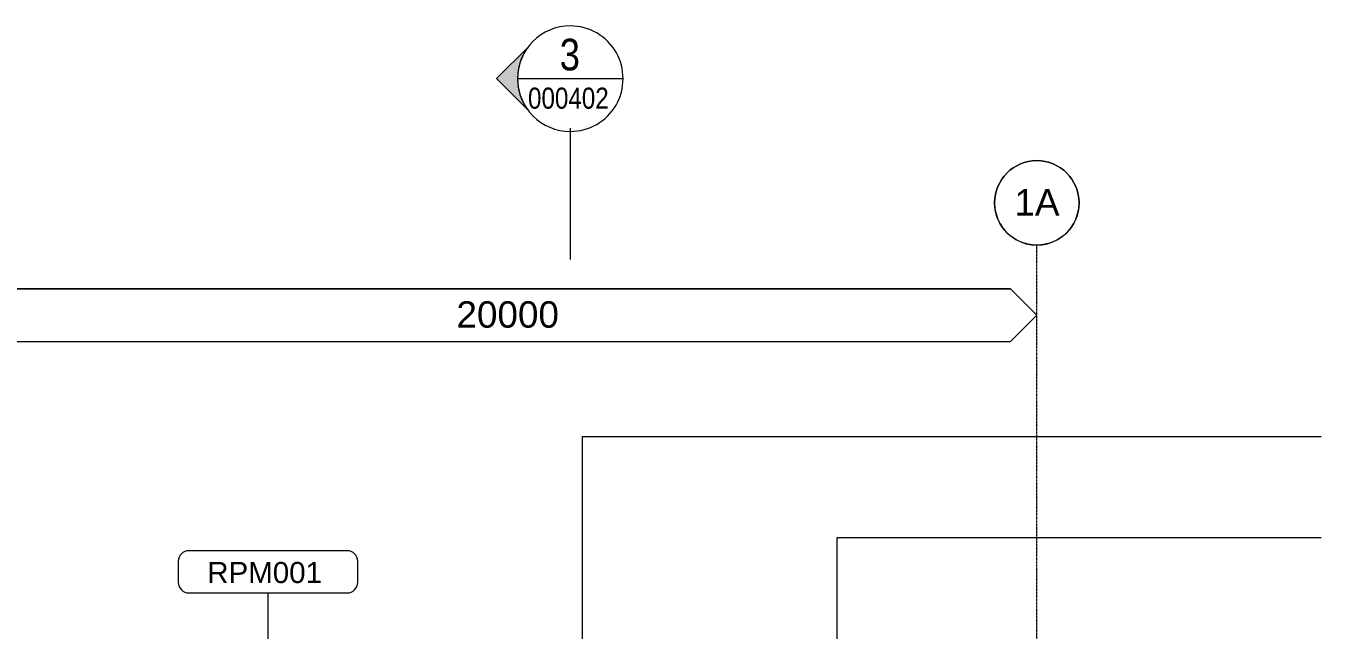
# Model space of a CAD drawing. Header units: millimetres. Extents: x 4237772 to 4686020, y -673 to 29459.
# Drawn here: x 4641743 to 4666278, y 18009 to 29459 of the extents above; entities that cross this region are included whole.
import ezdxf

# ---------------------------------------------------------------- set-up
doc = ezdxf.new("R2010")
doc.units = ezdxf.units.MM
doc.linetypes.add('Grid Line', pattern=[21, 12, -3, 3, -3])
for name, color, linetype, lineweight in [('A-ANNO-NOTE', 131, 'Continuous', 5), ('A-DETL-GENF', 92, 'Continuous', 5), ('A-ROOF-IDEN', 132, 'Continuous', 5), ('G-ANNO-SYMB', 111, 'Continuous', 5), ('G-ANNO-TEXT', 231, 'Continuous', 5), ('S-GRID', 1, 'Continuous', 5), ('S-GRID-IDEN', 1, 'Continuous', 5)]:
    doc.layers.add(name, color=color, linetype=linetype, lineweight=lineweight)
doc.styles.add('Arial', font='arial.ttf', dxfattribs={"height": 499.9999999999998})
doc.styles.add('Arial Narrow_2', font='ARIALN.TTF', dxfattribs={"height": 599.9999999999993})
doc.styles.add('Arial Narrow_3', font='ARIALN.TTF', dxfattribs={"height": 399.9999999999995})
doc.styles.add('Arial_2', font='arial.ttf', dxfattribs={"height": 399.9999999999995})

# ---------------------------------------------------------------- blocks, each defined once
blk = doc.blocks.new('Dimension - Grids _2D_ - 1-200-639481-SECTION - GRID A9-A10')
at = {"layer": 'A-DETL-GENF'}
for p, q in [((4538804.614200958, 24477.00000000001), (4538304.614200958, 23977.00000000001)), ((4538304.614200958, 23977.00000000001), (4538804.614200958, 24477.00000000001)), ((4557804.614200958, 24477.00000000001), (4538804.614200958, 24477.00000000001)), ((4538804.614200958, 24477.00000000001), (4557804.614200958, 24477.00000000001)), ((4558304.614200958, 23977.00000000001), (4557804.614200958, 24477.00000000001)), ((4558304.614200958, 23977.00000000001), (4557804.614200958, 24477.00000000001)), ((4538304.614200958, 23977.00000000001), (4538804.614200958, 23477.00000000002)), ((4538304.614200958, 23977.00000000001), (4538804.614200958, 23477.00000000002)), ((4557804.614200958, 23477.00000000002), (4558304.614200958, 23977.00000000001)), ((4558304.614200958, 23977.00000000001), (4557804.614200958, 23477.00000000002)), ((4538804.614200958, 23477.00000000002), (4557804.614200958, 23477.00000000002)), ((4538804.614200958, 23477.00000000002), (4557804.614200958, 23477.00000000002))]:
    blk.add_line(p, q, dxfattribs=at)
blk = doc.blocks.new('Grid - A1-203820-SECTION - GRID A9-A10')
at = {"layer": 'S-GRID-IDEN'}
blk.add_circle((4578304.614200952, 26105.11967402159), 800, dxfattribs=at)
for radius, start, end in [(800, 0, 179.9999999999995), (799.9999999999999, 179.9999999999997, 5.088887490341627e-14)]:
    blk.add_arc((4578304.614200952, 26105.11967402159), radius, start, end, dxfattribs=at)
blk = doc.blocks.new('Roof Tag - Roof Tag 17W-1080807-SECTION - GRID A9-A10')
at = {"layer": 'A-ROOF-IDEN'}
for p, q in [((4565240.928132391, 19514.43609993731), (4562240.928132391, 19514.43609993731)), ((4562040.928132391, 19314.43609993731), (4562040.928132391, 18914.43609993731)), ((4565440.928132391, 18914.43609993731), (4565440.928132391, 19314.43609993731)), ((4562240.928132391, 18714.43609993731), (4565240.928132391, 18714.43609993731))]:
    blk.add_line(p, q, dxfattribs=at)
for centre, start, end in [((4562240.928132391, 19314.43609993731), 90, 180), ((4565240.928132391, 19314.43609993731), 0, 90), ((4562240.928132391, 18914.43609993731), 180, 269.9999999999996), ((4565240.928132391, 18914.43609993731), 269.9999999999996, 0)]:
    blk.add_arc(centre, 200, start, end, dxfattribs=at)
blk = doc.blocks.new('Section - Black-1049-SECTION - GRID A9-A10')
at = {"layer": 'G-ANNO-SYMB'}
h = blk.add_hatch(color=256, dxfattribs=at)
edge = h.paths.add_edge_path()
edge.add_line((4568667.566068408, 29059.04033076077), (4568067.566068409, 28459.04033076079))
edge.add_line((4568067.566068409, 28459.04033076079), (4568667.566068408, 27859.04033076078))
edge.add_arc((4569467.566068408, 28459.04033076078), 999.9999999994412, 143.1301023541719, 216.8698976458286, ccw=False)
for p, q in [((4568067.566068409, 28459.04033076079), (4568667.566068408, 29059.04033076077)), ((4568067.566068409, 28459.04033076079), (4568667.566068408, 29059.04033076074)), ((4568667.566068408, 27859.04033076078), (4568067.566068409, 28459.04033076079)), ((4568067.566068409, 28459.04033076079), (4568667.566068408, 27859.04033076082))]:
    blk.add_line(p, q, dxfattribs=at)
for radius, start, end in [(999.9999999990687, 90, 269.9999999999996), (1000, 269.9999999999995, 89.9999999999999), (999.9999999994412, 143.1301023541716, 216.8698976458282)]:
    blk.add_arc((4569467.566068408, 28459.04033076078), radius, start, end, dxfattribs=at)

msp = doc.modelspace()

# ---------------------------------------------------------------- linework, layer by layer
at = {"layer": 'A-ROOF-IDEN'}
msp.add_line((4646329.515824376, 17119.31968033455), (4646329.515824374, 18714.43609993731), dxfattribs=at)
at = {"layer": 'G-ANNO-SYMB'}
for p, q in [((4651056.153760393, 28459.04033076078), (4653056.153760392, 28459.04033076078)), ((4652056.153760395, 27519.0403307608), (4652056.153760395, 25033.99410156644))]:
    msp.add_line(p, q, dxfattribs=at)
at = {"layer": 'G-ANNO-TEXT', "color": 7}
for p, q in [((4652288.706610037, 21679.63688011761), (4666278.289483869, 21679.63688011761)), ((4652288.706610037, 16485.39392221065), (4652288.706610037, 21679.63688011761)), ((4657111.556108476, 19764.13175965559), (4666278.289483868, 19764.13175965559)), ((4657111.556108476, 15809.181488877), (4657111.556108476, 19764.13175965559))]:
    msp.add_line(p, q, dxfattribs=at)
at = {"layer": 'S-GRID', "linetype": 'Grid Line'}
msp.add_line((4660893.201892939, -609.9999999744724), (4660893.201892939, 25305.1196740216), dxfattribs=at)

# ---------------------------------------------------------------- block references
at = {"layer": 'A-DETL-GENF'}
msp.add_blockref('Dimension - Grids _2D_ - 1-200-639481-SECTION - GRID A9-A10', (102588.5876920275, 0), dxfattribs=at)
at = {"layer": 'A-ROOF-IDEN'}
msp.add_blockref('Roof Tag - Roof Tag 17W-1080807-SECTION - GRID A9-A10', (82588.5876919833, 0), dxfattribs=at)
at = {"layer": 'G-ANNO-SYMB'}
msp.add_blockref('Section - Black-1049-SECTION - GRID A9-A10', (82588.5876919833, 0), dxfattribs=at)
at = {"layer": 'S-GRID-IDEN'}
msp.add_blockref('Grid - A1-203820-SECTION - GRID A9-A10', (82588.5876919833, 0), dxfattribs=at)

# ---------------------------------------------------------------- texts
at = {"layer": 'A-ANNO-NOTE', "insert": (4649898.769740831, 24240.39778223822), "char_height": 499.9999999999998, "width": 2324.893749999999, "attachment_point": 1, "style": 'Arial'}
msp.add_mtext('20000', dxfattribs=at)
at = {"layer": 'G-ANNO-SYMB', "attachment_point": 1}
for s, insert, char_height, width, style in [('3', (4651855.856625726, 29215.92650905074), 599.9999999999995, 464.9787499999997, 'Arial Narrow_2'), ('000402', (4651254.856625726, 28289.34821694946), 399.9999999999998, 1924.049999999998, 'Arial Narrow_3')]:
    msp.add_mtext(s, dxfattribs=dict(at, insert=insert, char_height=char_height, width=width, style=style))
at = {"layer": 'S-GRID-IDEN', "insert": (4660468.817128902, 26365.86688820643), "char_height": 499.9999999999996, "width": 1026.159999999999, "attachment_point": 1, "style": 'Arial'}
msp.add_mtext('1A', dxfattribs=at)

# ---------------------------------------------------------------- next in the draw order: texts
at = {"layer": 'A-ROOF-IDEN', "insert": (4645178.465315944, 19300.6658918258), "char_height": 399.9999999999998, "width": 2677.636249999999, "attachment_point": 1, "style": 'Arial_2', "bg_fill": 3, "box_fill_scale": 1.25, "bg_fill_color": 256, "bg_fill_true_color": 13158600, "bg_fill_transparency": 0}
msp.add_mtext('RPM001', dxfattribs=at)

doc.saveas('drawing.dxf')
